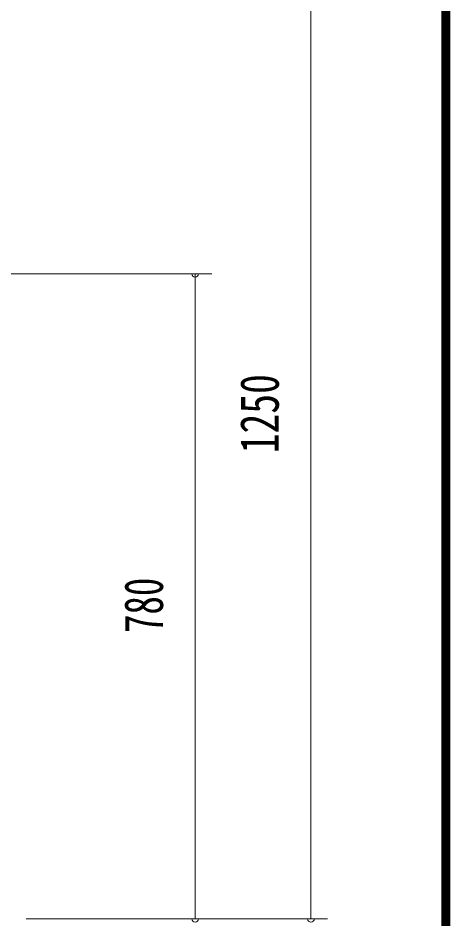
# Model space of a CAD drawing. Units: millimetres, scale not verified. Extents: x -5740 to 5740, y -4020 to 4020.
# Drawn here: x 5218 to 5740, y -383 to 706 of the extents above; entities that cross this region are included whole.
import ezdxf
from ezdxf.enums import TextEntityAlignment as Align

# ---------------------------------------------------------------- set-up
doc = ezdxf.new("R2010")
doc.units = ezdxf.units.MM
doc.header["$LTSCALE"] = 10
doc.layers.add('0-1_0-F1TEXT', color=5, linetype='Continuous', lineweight=18)
doc.layers.add('0-9_2ラック-F寸法', color=3, linetype='Continuous', lineweight=18)
doc.styles.add('ＭＳ ゴシック', font='')
doc.styles.get('ＭＳ ゴシック').set_extended_font_data('MS Gothic')

msp = doc.modelspace()

# ---------------------------------------------------------------- linework, layer by layer
at = {"layer": '0-1_0-F1TEXT'}
for points in [[(5740, 4020.13), (-5740, 4020.13), (-5740, -4019.87), (5740, -4019.87)], [(5739, 4019.13), (5739, -4018.87), (-5739, -4018.87), (-5739, 4019.13)], [(5738, 4018.13), (5738, -4017.87), (-5738, -4017.87), (-5738, 4018.13)], [(5737, 4017.13), (5737, -4016.87), (-5737, -4016.87), (-5737, 4017.13)], [(5736, 4016.13), (5736, -4015.87), (-5736, -4015.87), (-5736, 4016.13)], [(5735, 4015.13), (5735, -4014.87), (-5735, -4014.87), (-5735, 4015.13)], [(5734, 4014.13), (5734, -4013.87), (-5734, -4013.87), (-5734, 4014.13)], [(5733, 4013.13), (5733, -4012.87), (-5733, -4012.87), (-5733, 4013.13)], [(5732, 4012.13), (5732, -4011.87), (-5732, -4011.87), (-5732, 4012.13)], [(5731, 4011.13), (5731, -4010.87), (-5731, -4010.87), (-5731, 4011.13)], [(5730, 4010.13), (5730, -4009.87), (-5730, -4009.87), (-5730, 4010.13)]]:
    msp.add_lwpolyline(points, close=True, dxfattribs=at)
at = {"layer": '0-9_2ラック-F寸法'}
for p, q in [((5572.02, -383.02), (5572.02, 866.98)), ((5452.02, 397.01), (5128.94, 397.01)), ((5436.02, 397.01), (5428.02, 397.01)), ((5432.02, -383.02), (5432.02, 397.01)), ((5592.02, -383.02), (5228.01, -383.02)), ((5436.02, -383.02), (5428.02, -383.02)), ((5576.02, -383.02), (5568.02, -383.02))]:
    msp.add_line(p, q, dxfattribs=at)
for centre in [(5432.02, 397.01), (5432.02, -383.02), (5572.02, -383.02)]:
    msp.add_arc(centre, 4, 180, 0, dxfattribs=at)

# ---------------------------------------------------------------- texts
at = {"layer": '0-9_2ラック-F寸法', "color": 7, "style": 'ＭＳ ゴシック'}
for s, width, p in [('1250', 0.75, (5547.22, 179.9)), ('780', 0.7, (5407.22, -37.45))]:
    msp.add_text(s, height=46.89, rotation=90, dxfattribs=dict(at, width=width)).set_placement(p, align=Align.BOTTOM_LEFT)

doc.saveas('drawing.dxf')
